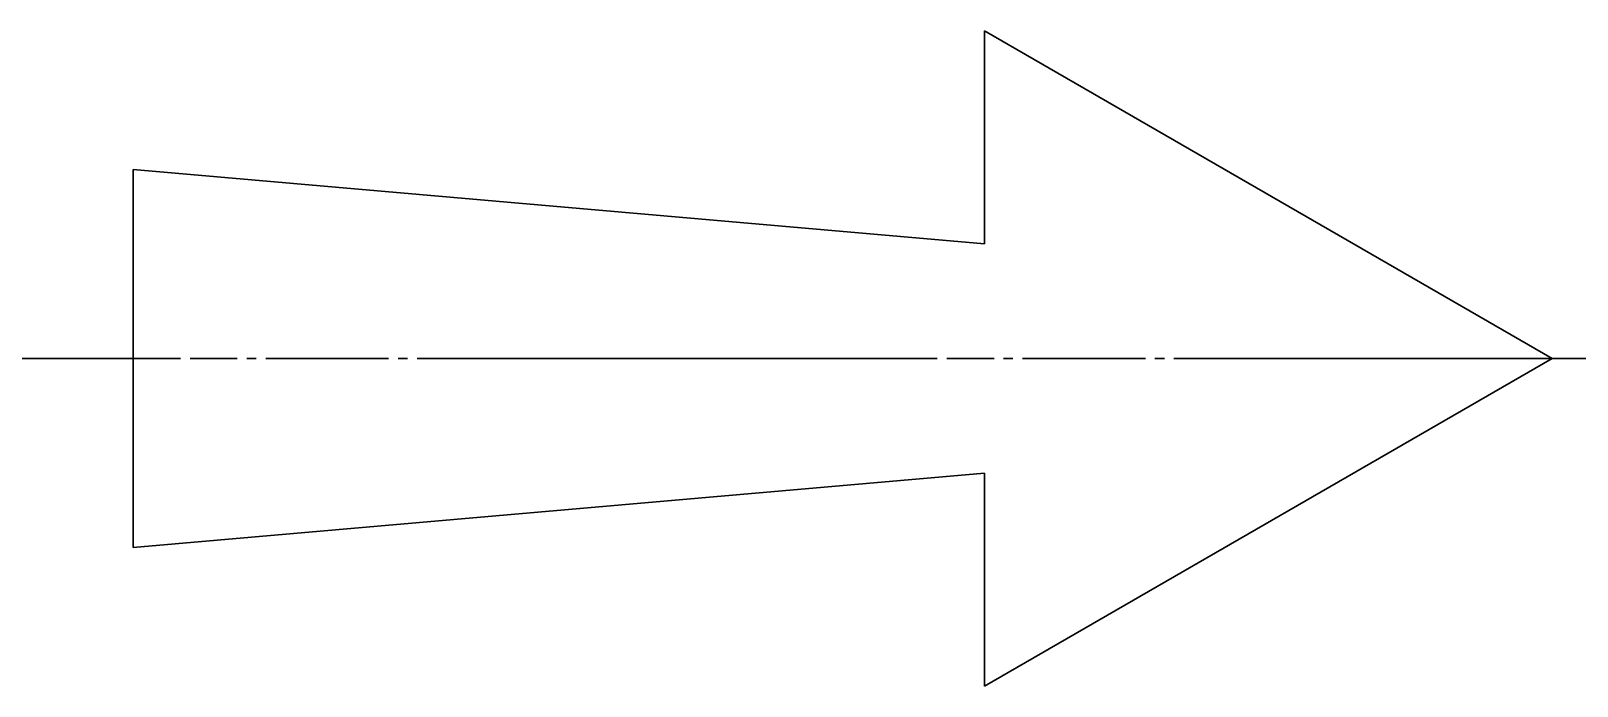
# Model space of a CAD drawing. Header units: millimetres. Extents: x -379292 to 1221486, y 92049 to 447512.
# Drawn here: x 410057.5 to 410466.1, y 275870.4 to 276043.6 of the extents above; entities that cross this region are included whole.
import ezdxf

# ---------------------------------------------------------------- set-up
doc = ezdxf.new("R2010")
doc.units = ezdxf.units.MM
doc.linetypes.add('CENTER', pattern=[2, 1.25, -0.25, 0.25, -0.25])
doc.layers.add('_Systemair', color=3, linetype='Continuous', lineweight=30)
doc.layers.add('_Systemair Ventilation Equipments', color=7, linetype='Continuous', lineweight=30)

# ---------------------------------------------------------------- blocks, each defined once
blk = doc.blocks.new('AXC 1000 L')
at = {"layer": '_Systemair Ventilation Equipments', "color": 7, "linetype": 'Continuous'}
for p, q in [((10010.264, 3680.256), (10025.264, 3688.916)), ((10025.264, 3688.916), (10025.264, 3683.287)), ((10025.264, 3683.287), (10047.764, 3685.256)), ((10047.764, 3685.256), (10047.764, 3675.256)), ((10025.264, 3671.596), (10010.264, 3680.256)), ((10025.264, 3677.224), (10025.264, 3671.596)), ((10047.764, 3675.256), (10025.264, 3677.224))]:
    blk.add_line(p, q, dxfattribs=at)
at = {"layer": '_Systemair Ventilation Equipments', "color": 2, "linetype": 'CENTER'}
blk.add_line((10074.264, 3680.256), (9986.264, 3680.256), dxfattribs=at)
at = {"layer": '_Systemair Ventilation Equipments', "color": 2, "linetype": 'CENTER', "ltscale": 10}
blk.add_line((9986.764, 3680.256), (10074.764, 3680.256), dxfattribs=at)
blk = doc.blocks.new('wdsdfgf')
at = {"layer": '_Systemair Ventilation Equipments', "xscale": 10, "yscale": 10, "zscale": 10}
blk.add_blockref('AXC 1000 L', (-1170.87, -21481.39), dxfattribs=at)
blk = doc.blocks.new('OtoParkBodrumKatMimari')
at = {"layer": '_Systemair', "color": 7, "xscale": -1}
blk.add_blockref('wdsdfgf', (228263.66, 159817.03), dxfattribs=at)

msp = doc.modelspace()

# ---------------------------------------------------------------- block references
at = {"color": 8}
msp.add_blockref('OtoParkBodrumKatMimari', (281127.61, 100818.76), dxfattribs=at)

doc.saveas('drawing.dxf')
